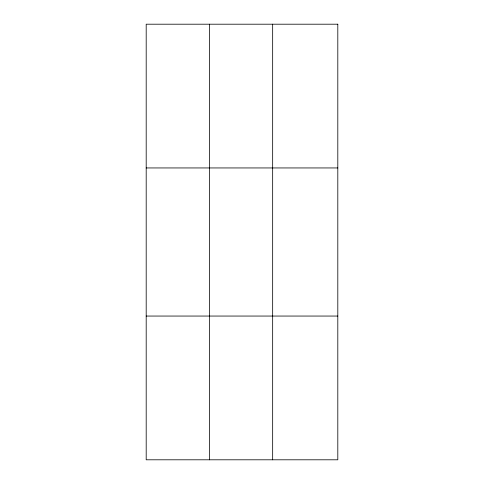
<?xml version="1.0" encoding="UTF-8"?>
<svg xmlns="http://www.w3.org/2000/svg" width="484" height="484" viewBox="0 0 484 484"><rect width="100%" height="100%" fill="white"/><g stroke="black" fill="none" stroke-linecap="round" stroke-linejoin="round"><path stroke-width="0.73" d="M209.427 24.2L209.427 459.8M272.661 24.2L272.661 459.8M146.192 167.948L337.808 167.948M146.192 316.052L337.808 316.052M337.808 24.2L337.808 459.8L146.192 459.8L146.192 24.2L337.808 24.2"/></g></svg>
